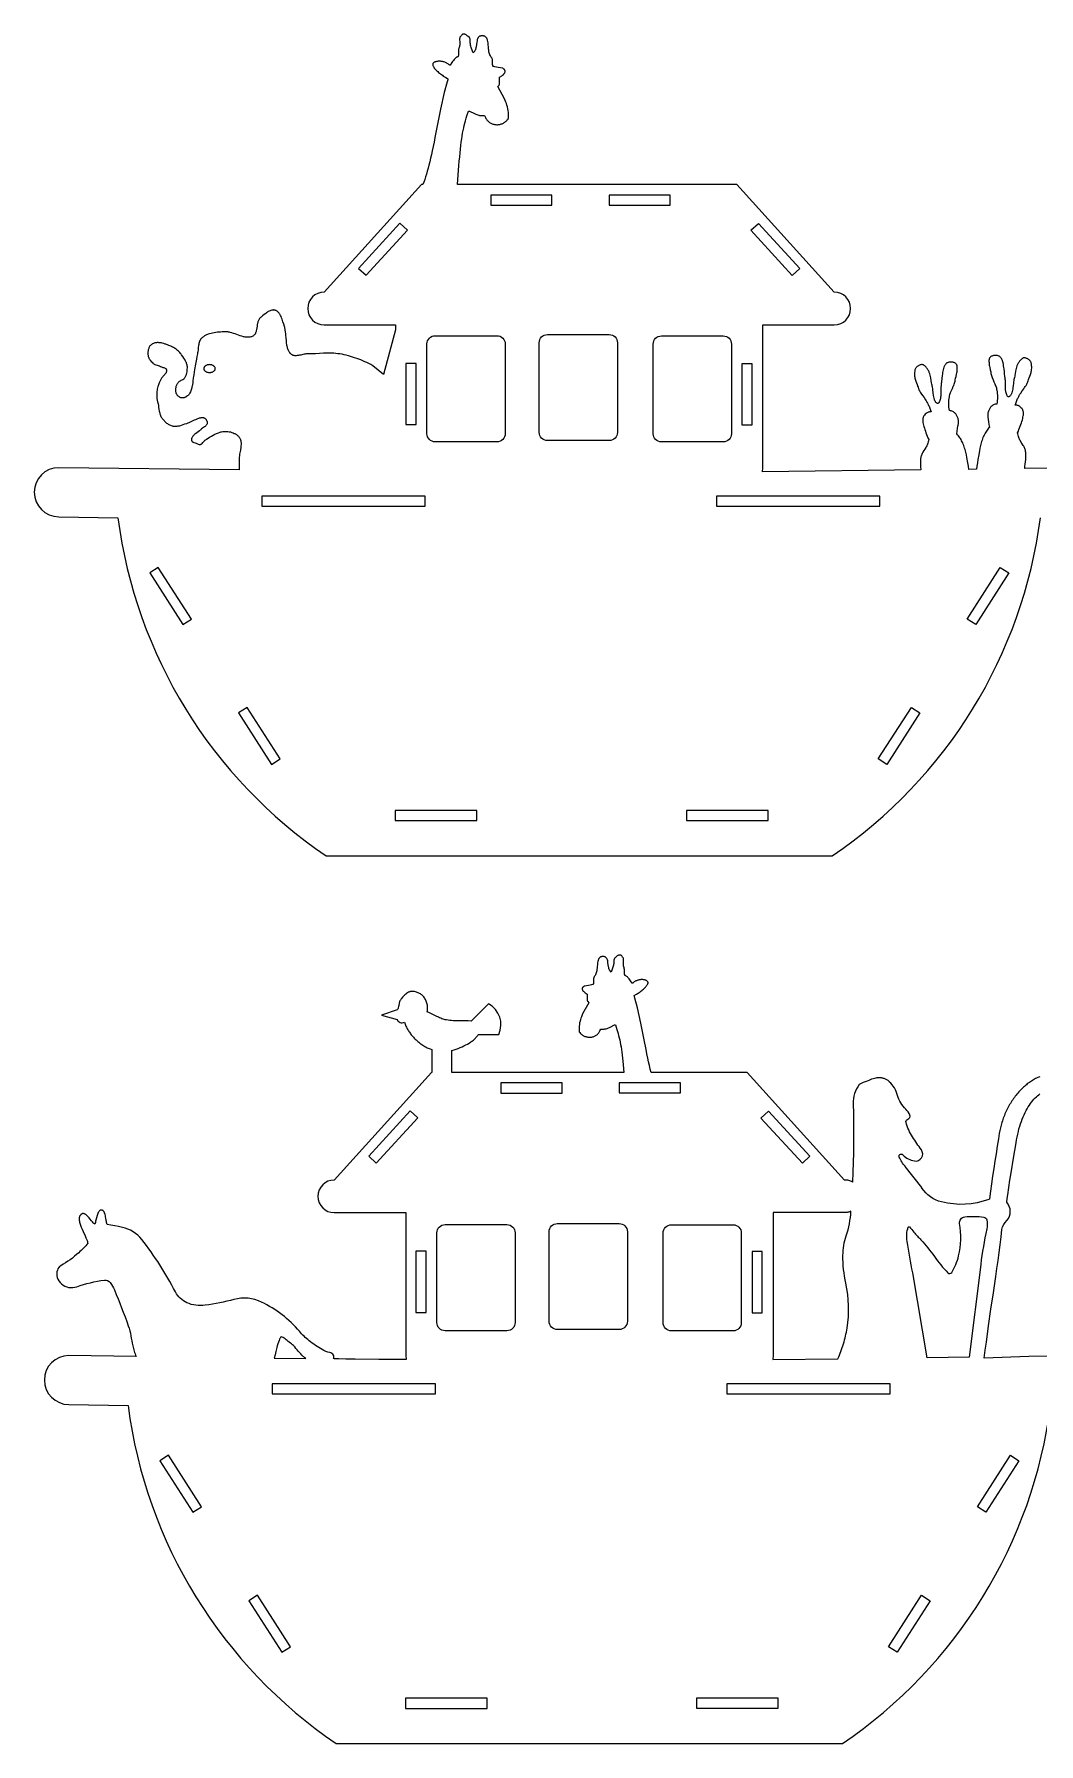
# Model space of a CAD drawing. Extents: x 0.1 to 24.4, y 0.1 to 24.3.
# Drawn here: x 0.1 to 12.41, y 2.28 to 23.22 of the extents above; entities that cross this region are included whole.
import ezdxf

# ---------------------------------------------------------------- set-up
doc = ezdxf.new("R2010")
doc.units = 0
doc.layers.add('LAYER_1', color=18, linetype='CONTINUOUS')

msp = doc.modelspace()

# ---------------------------------------------------------------- linework, layer by layer
at = {"layer": 'LAYER_1'}
for points in [[(13.027, 17.905), (12.234, 17.896), (12.237, 17.924), (12.24, 17.952), (12.243, 17.981), (12.246, 18.009), (12.248, 18.023), (12.248, 18.038), (12.249, 18.052), (12.249, 18.066), (12.248, 18.08), (12.247, 18.094), (12.245, 18.107), (12.242, 18.121), (12.24, 18.132), (12.236, 18.142), (12.232, 18.152), (12.227, 18.161), (12.222, 18.171), (12.216, 18.18), (12.204, 18.199), (12.192, 18.217), (12.181, 18.236), (12.175, 18.246), (12.17, 18.255), (12.166, 18.265), (12.162, 18.276), (12.158, 18.29), (12.154, 18.305), (12.15, 18.32), (12.147, 18.335), (12.156, 18.354), (12.164, 18.374), (12.172, 18.395), (12.18, 18.415), (12.187, 18.436), (12.194, 18.456), (12.2, 18.475), (12.205, 18.493), (12.209, 18.509), (12.213, 18.526), (12.217, 18.544), (12.218, 18.552), (12.219, 18.561), (12.219, 18.569), (12.219, 18.578), (12.219, 18.586), (12.217, 18.594), (12.215, 18.602), (12.213, 18.609), (12.209, 18.616), (12.205, 18.623), (12.197, 18.633), (12.188, 18.642), (12.184, 18.647), (12.179, 18.652), (12.174, 18.656), (12.169, 18.66), (12.163, 18.663), (12.158, 18.666), (12.152, 18.669), (12.145, 18.671), (12.139, 18.672), (12.132, 18.673), (12.124, 18.673), (12.117, 18.672), (12.125, 18.695), (12.133, 18.718), (12.142, 18.741), (12.147, 18.753), (12.152, 18.764), (12.16, 18.778), (12.168, 18.792), (12.176, 18.806), (12.185, 18.82), (12.204, 18.847), (12.223, 18.874), (12.232, 18.888), (12.241, 18.902), (12.25, 18.915), (12.258, 18.929), (12.265, 18.944), (12.272, 18.958), (12.277, 18.973), (12.282, 18.989), (12.285, 18.998), (12.288, 19.008), (12.296, 19.028), (12.303, 19.049), (12.307, 19.061), (12.311, 19.073), (12.314, 19.085), (12.317, 19.098), (12.319, 19.112), (12.32, 19.126), (12.32, 19.141), (12.319, 19.156), (12.317, 19.172), (12.316, 19.181), (12.314, 19.189), (12.312, 19.196), (12.309, 19.203), (12.304, 19.21), (12.299, 19.217), (12.294, 19.223), (12.287, 19.229), (12.28, 19.234), (12.273, 19.239), (12.265, 19.243), (12.257, 19.246), (12.249, 19.249), (12.241, 19.251), (12.233, 19.252), (12.225, 19.252), (12.217, 19.251), (12.21, 19.249), (12.201, 19.242), (12.193, 19.235), (12.185, 19.227), (12.178, 19.22), (12.172, 19.212), (12.166, 19.204), (12.16, 19.196), (12.155, 19.188), (12.151, 19.18), (12.147, 19.172), (12.143, 19.164), (12.139, 19.155), (12.134, 19.139), (12.129, 19.122), (12.125, 19.105), (12.122, 19.089), (12.117, 19.057), (12.114, 19.042), (12.112, 19.027), (12.109, 19.013), (12.105, 19), (12.102, 18.988), (12.099, 18.974), (12.097, 18.959), (12.095, 18.942), (12.091, 18.908), (12.089, 18.89), (12.087, 18.873), (12.084, 18.856), (12.08, 18.84), (12.076, 18.824), (12.074, 18.817), (12.071, 18.811), (12.068, 18.804), (12.065, 18.799), (12.061, 18.793), (12.057, 18.788), (12.053, 18.784), (12.048, 18.781), (12.043, 18.778), (12.038, 18.775), (12.036, 18.775), (12.034, 18.775), (12.031, 18.776), (12.028, 18.778), (12.025, 18.781), (12.022, 18.785), (12.019, 18.789), (12.017, 18.794), (12.014, 18.8), (12.01, 18.812), (12.006, 18.824), (12.003, 18.835), (12.002, 18.843), (12, 18.854), (11.999, 18.865), (11.998, 18.887), (11.997, 18.909), (11.997, 18.932), (11.997, 18.954), (11.997, 18.976), (11.996, 18.987), (11.995, 18.998), (11.994, 19.009), (11.992, 19.019), (11.99, 19.032), (11.988, 19.047), (11.985, 19.08), (11.981, 19.117), (11.979, 19.135), (11.976, 19.154), (11.973, 19.172), (11.97, 19.19), (11.965, 19.206), (11.963, 19.214), (11.96, 19.222), (11.957, 19.229), (11.954, 19.236), (11.95, 19.243), (11.947, 19.249), (11.943, 19.254), (11.938, 19.259), (11.934, 19.264), (11.929, 19.268), (11.922, 19.272), (11.915, 19.275), (11.908, 19.278), (11.9, 19.28), (11.892, 19.282), (11.884, 19.283), (11.875, 19.283), (11.867, 19.283), (11.858, 19.282), (11.85, 19.28), (11.842, 19.278), (11.834, 19.275), (11.827, 19.272), (11.82, 19.268), (11.814, 19.264), (11.809, 19.258), (11.806, 19.255), (11.804, 19.251), (11.802, 19.247), (11.8, 19.242), (11.799, 19.237), (11.797, 19.232), (11.796, 19.22), (11.796, 19.207), (11.797, 19.194), (11.798, 19.18), (11.8, 19.165), (11.802, 19.151), (11.805, 19.136), (11.811, 19.108), (11.817, 19.083), (11.821, 19.063), (11.823, 19.05), (11.827, 19.037), (11.831, 19.024), (11.835, 19.011), (11.846, 18.985), (11.857, 18.96), (11.868, 18.935), (11.873, 18.922), (11.878, 18.91), (11.883, 18.897), (11.887, 18.884), (11.89, 18.871), (11.893, 18.857), (11.896, 18.836), (11.898, 18.815), (11.9, 18.794), (11.9, 18.773), (11.9, 18.752), (11.898, 18.73), (11.896, 18.709), (11.893, 18.687), (11.882, 18.686), (11.871, 18.684), (11.861, 18.681), (11.852, 18.677), (11.843, 18.673), (11.835, 18.667), (11.827, 18.661), (11.821, 18.653), (11.815, 18.647), (11.81, 18.639), (11.805, 18.632), (11.801, 18.624), (11.797, 18.615), (11.793, 18.607), (11.79, 18.598), (11.787, 18.589), (11.784, 18.58), (11.783, 18.571), (11.781, 18.562), (11.781, 18.553), (11.781, 18.544), (11.781, 18.536), (11.782, 18.527), (11.784, 18.518), (11.786, 18.51), (11.788, 18.498), (11.792, 18.47), (11.796, 18.436), (11.799, 18.418), (11.802, 18.401), (11.792, 18.39), (11.783, 18.379), (11.774, 18.368), (11.766, 18.356), (11.758, 18.344), (11.751, 18.332), (11.744, 18.32), (11.737, 18.307), (11.73, 18.292), (11.723, 18.277), (11.717, 18.261), (11.711, 18.245), (11.706, 18.229), (11.701, 18.213), (11.697, 18.196), (11.693, 18.18), (11.686, 18.147), (11.679, 18.113), (11.667, 18.046), (11.663, 18.027), (11.66, 18.007), (11.654, 17.968), (11.649, 17.928), (11.645, 17.889), (11.55, 17.887), (11.544, 17.926), (11.541, 17.945), (11.537, 17.965), (11.525, 18.031), (11.519, 18.065), (11.511, 18.098), (11.507, 18.115), (11.503, 18.131), (11.498, 18.147), (11.493, 18.163), (11.488, 18.179), (11.482, 18.195), (11.475, 18.21), (11.468, 18.225), (11.461, 18.238), (11.454, 18.251), (11.446, 18.263), (11.438, 18.275), (11.43, 18.286), (11.421, 18.298), (11.412, 18.309), (11.403, 18.32), (11.408, 18.354), (11.412, 18.388), (11.416, 18.417), (11.418, 18.428), (11.42, 18.436), (11.422, 18.445), (11.423, 18.454), (11.424, 18.463), (11.424, 18.472), (11.423, 18.481), (11.422, 18.49), (11.42, 18.499), (11.418, 18.508), (11.415, 18.516), (11.412, 18.525), (11.408, 18.534), (11.404, 18.542), (11.399, 18.55), (11.394, 18.557), (11.389, 18.565), (11.384, 18.572), (11.377, 18.579), (11.37, 18.585), (11.362, 18.591), (11.353, 18.596), (11.343, 18.599), (11.333, 18.602), (11.323, 18.604), (11.311, 18.606), (11.308, 18.627), (11.306, 18.649), (11.305, 18.67), (11.304, 18.691), (11.305, 18.713), (11.306, 18.734), (11.308, 18.755), (11.311, 18.776), (11.314, 18.789), (11.317, 18.802), (11.322, 18.815), (11.326, 18.828), (11.336, 18.853), (11.348, 18.879), (11.359, 18.904), (11.364, 18.916), (11.369, 18.929), (11.374, 18.942), (11.378, 18.955), (11.381, 18.968), (11.384, 18.981), (11.388, 19.002), (11.393, 19.026), (11.399, 19.054), (11.402, 19.069), (11.405, 19.083), (11.406, 19.098), (11.408, 19.112), (11.408, 19.125), (11.408, 19.138), (11.408, 19.144), (11.407, 19.15), (11.406, 19.155), (11.405, 19.16), (11.403, 19.165), (11.401, 19.169), (11.398, 19.173), (11.396, 19.177), (11.39, 19.182), (11.384, 19.186), (11.377, 19.19), (11.37, 19.194), (11.362, 19.196), (11.354, 19.199), (11.346, 19.2), (11.338, 19.201), (11.329, 19.201), (11.321, 19.201), (11.313, 19.2), (11.304, 19.198), (11.297, 19.196), (11.289, 19.193), (11.282, 19.19), (11.276, 19.186), (11.271, 19.182), (11.266, 19.178), (11.262, 19.172), (11.258, 19.167), (11.254, 19.161), (11.251, 19.154), (11.247, 19.147), (11.245, 19.14), (11.239, 19.124), (11.235, 19.108), (11.231, 19.09), (11.228, 19.072), (11.225, 19.053), (11.223, 19.035), (11.22, 18.999), (11.216, 18.965), (11.214, 18.951), (11.212, 18.938), (11.21, 18.927), (11.209, 18.916), (11.208, 18.895), (11.207, 18.872), (11.207, 18.85), (11.207, 18.828), (11.207, 18.805), (11.206, 18.794), (11.205, 18.783), (11.204, 18.772), (11.203, 18.761), (11.201, 18.753), (11.198, 18.742), (11.195, 18.73), (11.19, 18.718), (11.188, 18.713), (11.185, 18.707), (11.182, 18.703), (11.179, 18.699), (11.176, 18.696), (11.173, 18.694), (11.172, 18.693), (11.17, 18.693), (11.168, 18.693), (11.167, 18.694), (11.161, 18.696), (11.156, 18.699), (11.152, 18.702), (11.147, 18.707), (11.143, 18.711), (11.14, 18.717), (11.137, 18.723), (11.134, 18.729), (11.131, 18.736), (11.128, 18.743), (11.124, 18.758), (11.121, 18.774), (11.118, 18.791), (11.113, 18.826), (11.109, 18.861), (11.107, 18.877), (11.105, 18.892), (11.102, 18.906), (11.099, 18.918), (11.096, 18.931), (11.093, 18.945), (11.088, 18.975), (11.083, 19.007), (11.079, 19.024), (11.076, 19.04), (11.071, 19.057), (11.068, 19.065), (11.065, 19.074), (11.062, 19.082), (11.058, 19.09), (11.054, 19.098), (11.049, 19.107), (11.044, 19.115), (11.039, 19.123), (11.033, 19.13), (11.026, 19.138), (11.019, 19.146), (11.011, 19.153), (11.003, 19.16), (10.994, 19.167), (10.987, 19.169), (10.979, 19.17), (10.971, 19.17), (10.963, 19.169), (10.955, 19.167), (10.947, 19.165), (10.939, 19.161), (10.932, 19.157), (10.924, 19.152), (10.917, 19.147), (10.911, 19.141), (10.905, 19.135), (10.9, 19.128), (10.896, 19.122), (10.893, 19.115), (10.89, 19.107), (10.887, 19.091), (10.885, 19.074), (10.884, 19.059), (10.885, 19.044), (10.886, 19.03), (10.888, 19.017), (10.89, 19.004), (10.894, 18.991), (10.897, 18.979), (10.901, 18.968), (10.909, 18.946), (10.916, 18.926), (10.92, 18.916), (10.922, 18.907), (10.927, 18.892), (10.933, 18.877), (10.939, 18.862), (10.947, 18.848), (10.955, 18.834), (10.963, 18.82), (10.982, 18.793), (11.001, 18.766), (11.019, 18.738), (11.028, 18.725), (11.037, 18.711), (11.045, 18.696), (11.052, 18.682), (11.057, 18.671), (11.062, 18.66), (11.071, 18.637), (11.08, 18.613), (11.088, 18.59), (11.08, 18.591), (11.073, 18.591), (11.066, 18.59), (11.059, 18.589), (11.053, 18.587), (11.047, 18.584), (11.041, 18.581), (11.035, 18.578), (11.03, 18.574), (11.025, 18.57), (11.016, 18.561), (11.007, 18.551), (11, 18.541), (10.995, 18.535), (10.992, 18.528), (10.989, 18.52), (10.987, 18.512), (10.986, 18.504), (10.985, 18.496), (10.985, 18.488), (10.986, 18.479), (10.987, 18.47), (10.988, 18.462), (10.991, 18.444), (11, 18.411), (11.005, 18.393), (11.011, 18.374), (11.017, 18.354), (11.024, 18.333), (11.032, 18.313), (11.04, 18.292), (11.049, 18.273), (11.058, 18.253), (11.054, 18.238), (11.051, 18.223), (11.047, 18.209), (11.042, 18.194), (11.038, 18.184), (11.034, 18.174), (11.029, 18.164), (11.024, 18.154), (11.012, 18.136), (11, 18.117), (10.988, 18.099), (10.983, 18.089), (10.977, 18.08), (10.973, 18.07), (10.968, 18.06), (10.965, 18.05), (10.962, 18.04), (10.96, 18.03), (10.958, 18.02), (10.957, 18.01), (10.956, 18), (10.956, 17.98), (10.956, 17.961), (10.957, 17.941), (10.959, 17.921), (10.963, 17.88), (9.022, 17.857), (9.027, 17.907), (9.027, 19.657), (9.902, 19.657, 1), (9.902, 20.057), (8.709, 21.375), (6.777, 21.375), (5.285, 21.375), (5.285, 21.377), (5.295, 21.493), (5.304, 21.604), (5.309, 21.661), (5.314, 21.714), (5.318, 21.764), (5.323, 21.81), (5.328, 21.854), (5.333, 21.895), (5.339, 21.934), (5.344, 21.97), (5.35, 22.005), (5.356, 22.038), (5.363, 22.069), (5.37, 22.1), (5.378, 22.129), (5.386, 22.158), (5.394, 22.187), (5.403, 22.216), (5.423, 22.275), (5.435, 22.275), (5.493, 22.247), (5.51, 22.239), (5.524, 22.233), (5.535, 22.228), (5.546, 22.225), (5.555, 22.222), (5.564, 22.221), (5.573, 22.22), (5.584, 22.22), (5.617, 22.22), (5.63, 22.195), (5.635, 22.186), (5.64, 22.178), (5.646, 22.17), (5.652, 22.162), (5.658, 22.155), (5.665, 22.149), (5.672, 22.143), (5.68, 22.137), (5.688, 22.132), (5.696, 22.127), (5.704, 22.123), (5.712, 22.12), (5.721, 22.117), (5.73, 22.114), (5.739, 22.112), (5.748, 22.111), (5.757, 22.11), (5.767, 22.109), (5.776, 22.109), (5.785, 22.11), (5.795, 22.111), (5.804, 22.113), (5.813, 22.115), (5.823, 22.118), (5.832, 22.121), (5.841, 22.125), (5.849, 22.129), (5.858, 22.134), (5.866, 22.14), (5.875, 22.146), (5.883, 22.152), (5.89, 22.159), (5.897, 22.167), (5.903, 22.173), (5.907, 22.178), (5.909, 22.184), (5.911, 22.19), (5.912, 22.197), (5.913, 22.217), (5.912, 22.226), (5.912, 22.237), (5.91, 22.258), (5.907, 22.281), (5.903, 22.304), (5.898, 22.326), (5.893, 22.348), (5.886, 22.368), (5.883, 22.377), (5.88, 22.386), (5.864, 22.425), (5.781, 22.575), (5.793, 22.59), (5.796, 22.594), (5.799, 22.599), (5.801, 22.604), (5.802, 22.61), (5.803, 22.616), (5.803, 22.625), (5.803, 22.648), (5.801, 22.692), (5.828, 22.709), (5.839, 22.717), (5.849, 22.724), (5.856, 22.73), (5.861, 22.736), (5.863, 22.739), (5.865, 22.742), (5.866, 22.745), (5.867, 22.748), (5.869, 22.755), (5.869, 22.763), (5.869, 22.768), (5.868, 22.772), (5.867, 22.775), (5.866, 22.779), (5.864, 22.782), (5.861, 22.785), (5.858, 22.787), (5.854, 22.79), (5.84, 22.8), (5.785, 22.809), (5.763, 22.813), (5.744, 22.817), (5.73, 22.82), (5.725, 22.821), (5.723, 22.822), (5.721, 22.824), (5.72, 22.827), (5.719, 22.831), (5.718, 22.836), (5.717, 22.843), (5.717, 22.851), (5.716, 22.87), (5.716, 22.883), (5.716, 22.893), (5.715, 22.902), (5.714, 22.909), (5.712, 22.915), (5.71, 22.921), (5.706, 22.926), (5.702, 22.932), (5.699, 22.936), (5.696, 22.941), (5.69, 22.953), (5.684, 22.965), (5.68, 22.977), (5.672, 23.003), (5.667, 23.063), (5.664, 23.089), (5.661, 23.111), (5.658, 23.129), (5.655, 23.143), (5.653, 23.15), (5.651, 23.155), (5.649, 23.16), (5.646, 23.165), (5.644, 23.169), (5.641, 23.173), (5.634, 23.181), (5.63, 23.185), (5.625, 23.189), (5.621, 23.192), (5.616, 23.194), (5.611, 23.195), (5.605, 23.196), (5.598, 23.196), (5.589, 23.196), (5.581, 23.196), (5.574, 23.196), (5.568, 23.195), (5.563, 23.194), (5.558, 23.192), (5.554, 23.189), (5.55, 23.185), (5.545, 23.181), (5.54, 23.175), (5.538, 23.172), (5.536, 23.169), (5.534, 23.166), (5.533, 23.162), (5.529, 23.152), (5.526, 23.138), (5.523, 23.119), (5.514, 23.061), (5.512, 23.05), (5.51, 23.041), (5.508, 23.033), (5.506, 23.026), (5.503, 23.02), (5.5, 23.014), (5.497, 23.009), (5.493, 23.004), (5.479, 22.988), (5.46, 23.042), (5.455, 23.056), (5.451, 23.069), (5.448, 23.081), (5.446, 23.091), (5.444, 23.101), (5.443, 23.111), (5.442, 23.121), (5.442, 23.13), (5.442, 23.142), (5.442, 23.151), (5.441, 23.158), (5.439, 23.164), (5.436, 23.169), (5.432, 23.175), (5.419, 23.189), (5.413, 23.194), (5.407, 23.199), (5.402, 23.203), (5.396, 23.207), (5.391, 23.21), (5.385, 23.213), (5.38, 23.215), (5.375, 23.216), (5.367, 23.217), (5.359, 23.217), (5.356, 23.217), (5.353, 23.216), (5.35, 23.216), (5.347, 23.214), (5.344, 23.213), (5.342, 23.211), (5.336, 23.206), (5.331, 23.199), (5.324, 23.19), (5.32, 23.184), (5.317, 23.179), (5.315, 23.173), (5.314, 23.167), (5.313, 23.16), (5.313, 23.15), (5.314, 23.124), (5.315, 23.099), (5.315, 23.09), (5.314, 23.082), (5.313, 23.075), (5.312, 23.069), (5.31, 23.063), (5.308, 23.058), (5.306, 23.053), (5.304, 23.048), (5.303, 23.041), (5.301, 23.033), (5.3, 23.025), (5.3, 23.015), (5.299, 22.993), (5.298, 22.965), (5.298, 22.956), (5.296, 22.95), (5.296, 22.947), (5.295, 22.945), (5.293, 22.944), (5.292, 22.942), (5.288, 22.94), (5.282, 22.937), (5.275, 22.934), (5.268, 22.929), (5.261, 22.923), (5.253, 22.916), (5.245, 22.907), (5.236, 22.896), (5.227, 22.883), (5.217, 22.869), (5.195, 22.837), (5.194, 22.837), (5.193, 22.837), (5.189, 22.84), (5.183, 22.844), (5.177, 22.849), (5.17, 22.854), (5.162, 22.859), (5.155, 22.864), (5.147, 22.868), (5.139, 22.871), (5.13, 22.874), (5.121, 22.877), (5.113, 22.88), (5.104, 22.882), (5.095, 22.883), (5.086, 22.884), (5.077, 22.885), (5.068, 22.885), (5.06, 22.885), (5.051, 22.885), (5.043, 22.884), (5.035, 22.883), (5.028, 22.882), (5.021, 22.88), (5.014, 22.878), (5.008, 22.875), (5.002, 22.873), (4.997, 22.869), (4.993, 22.866), (4.989, 22.862), (4.986, 22.858), (4.984, 22.854), (4.983, 22.849), (4.983, 22.844), (4.983, 22.839), (4.985, 22.833), (4.987, 22.827), (4.991, 22.82), (4.997, 22.812), (5.003, 22.803), (5.01, 22.795), (5.018, 22.786), (5.026, 22.777), (5.035, 22.768), (5.045, 22.759), (5.056, 22.749), (5.066, 22.74), (5.078, 22.731), (5.089, 22.722), (5.101, 22.714), (5.113, 22.705), (5.126, 22.697), (5.138, 22.689), (5.169, 22.67), (5.169, 22.667), (5.167, 22.659), (5.159, 22.634), (5.125, 22.504), (5.079, 22.299), (5.034, 22.073), (5.011, 21.95), (4.999, 21.894), (4.988, 21.841), (4.978, 21.79), (4.967, 21.743), (4.957, 21.697), (4.947, 21.655), (4.936, 21.614), (4.926, 21.575), (4.916, 21.538), (4.906, 21.503), (4.896, 21.469), (4.885, 21.437), (4.874, 21.406), (4.863, 21.375), (4.845, 21.375), (3.652, 20.057, 1), (3.652, 19.657), (4.527, 19.657), (4.527, 19.595), (4.381, 19.049), (4.25, 19.157), (4.225, 19.17), (4.201, 19.182), (4.177, 19.194), (4.152, 19.206), (4.127, 19.217), (4.103, 19.227), (4.078, 19.237), (4.052, 19.246), (4.027, 19.255), (4.002, 19.263), (3.976, 19.271), (3.951, 19.278), (3.925, 19.284), (3.899, 19.29), (3.873, 19.296), (3.846, 19.3), (3.822, 19.304), (3.797, 19.307), (3.772, 19.309), (3.747, 19.31), (3.722, 19.31), (3.697, 19.31), (3.672, 19.31), (3.647, 19.309), (3.597, 19.306), (3.546, 19.304), (3.496, 19.301), (3.471, 19.301), (3.446, 19.3), (3.434, 19.3), (3.42, 19.298), (3.407, 19.296), (3.393, 19.293), (3.366, 19.287), (3.352, 19.285), (3.338, 19.282), (3.325, 19.28), (3.312, 19.279), (3.299, 19.279), (3.293, 19.279), (3.287, 19.28), (3.281, 19.281), (3.276, 19.282), (3.27, 19.284), (3.265, 19.286), (3.26, 19.289), (3.255, 19.292), (3.251, 19.296), (3.246, 19.3), (3.239, 19.308), (3.233, 19.317), (3.227, 19.325), (3.222, 19.334), (3.217, 19.344), (3.213, 19.353), (3.209, 19.363), (3.206, 19.373), (3.203, 19.383), (3.201, 19.393), (3.198, 19.404), (3.196, 19.414), (3.193, 19.436), (3.191, 19.458), (3.187, 19.503), (3.185, 19.526), (3.184, 19.549), (3.181, 19.571), (3.178, 19.593), (3.176, 19.604), (3.173, 19.614), (3.17, 19.625), (3.167, 19.635), (3.158, 19.664), (3.149, 19.695), (3.144, 19.711), (3.138, 19.727), (3.132, 19.743), (3.125, 19.758), (3.118, 19.773), (3.11, 19.787), (3.106, 19.793), (3.101, 19.799), (3.097, 19.805), (3.092, 19.811), (3.087, 19.816), (3.081, 19.82), (3.076, 19.825), (3.07, 19.828), (3.064, 19.832), (3.058, 19.834), (3.052, 19.836), (3.045, 19.838), (3.039, 19.838), (3.034, 19.839), (3.029, 19.839), (3.023, 19.838), (3.018, 19.838), (3.012, 19.837), (3.001, 19.834), (2.991, 19.83), (2.98, 19.825), (2.969, 19.819), (2.959, 19.813), (2.948, 19.806), (2.938, 19.798), (2.918, 19.783), (2.899, 19.768), (2.881, 19.753), (2.874, 19.747), (2.868, 19.741), (2.863, 19.734), (2.858, 19.726), (2.853, 19.719), (2.849, 19.711), (2.846, 19.702), (2.843, 19.694), (2.841, 19.685), (2.838, 19.676), (2.835, 19.658), (2.832, 19.639), (2.829, 19.621), (2.826, 19.602), (2.822, 19.585), (2.82, 19.577), (2.817, 19.568), (2.814, 19.561), (2.811, 19.553), (2.807, 19.546), (2.803, 19.54), (2.798, 19.534), (2.793, 19.528), (2.787, 19.523), (2.78, 19.519), (2.772, 19.515), (2.764, 19.512), (2.754, 19.509), (2.744, 19.507), (2.734, 19.506), (2.724, 19.505), (2.715, 19.505), (2.705, 19.506), (2.695, 19.506), (2.685, 19.508), (2.675, 19.51), (2.665, 19.512), (2.645, 19.517), (2.625, 19.524), (2.605, 19.531), (2.565, 19.546), (2.544, 19.553), (2.524, 19.559), (2.504, 19.564), (2.494, 19.567), (2.483, 19.568), (2.473, 19.57), (2.463, 19.571), (2.453, 19.571), (2.443, 19.571), (2.405, 19.57), (2.385, 19.569), (2.365, 19.567), (2.346, 19.566), (2.326, 19.563), (2.306, 19.561), (2.287, 19.557), (2.268, 19.553), (2.249, 19.548), (2.231, 19.542), (2.223, 19.539), (2.214, 19.535), (2.206, 19.531), (2.197, 19.527), (2.189, 19.522), (2.182, 19.517), (2.174, 19.512), (2.167, 19.506), (2.16, 19.5), (2.153, 19.493), (2.149, 19.489), (2.145, 19.484), (2.141, 19.479), (2.138, 19.474), (2.132, 19.464), (2.127, 19.453), (2.123, 19.441), (2.12, 19.429), (2.117, 19.416), (2.115, 19.404), (2.111, 19.378), (2.109, 19.351), (2.106, 19.325), (2.104, 19.313), (2.101, 19.3), (2.095, 19.269), (2.088, 19.237), (2.077, 19.174), (2.067, 19.11), (2.057, 19.046), (2.054, 19.026), (2.051, 19.006), (2.046, 18.966), (2.044, 18.946), (2.041, 18.926), (2.036, 18.906), (2.034, 18.897), (2.031, 18.887), (2.024, 18.862), (2.02, 18.849), (2.015, 18.836), (2.01, 18.824), (2.007, 18.818), (2.004, 18.813), (2, 18.807), (1.997, 18.802), (1.992, 18.797), (1.988, 18.793), (1.979, 18.786), (1.969, 18.779), (1.959, 18.773), (1.953, 18.771), (1.948, 18.768), (1.942, 18.766), (1.937, 18.765), (1.931, 18.764), (1.925, 18.763), (1.919, 18.762), (1.914, 18.762), (1.908, 18.763), (1.903, 18.764), (1.897, 18.765), (1.892, 18.767), (1.887, 18.77), (1.882, 18.773), (1.877, 18.776), (1.872, 18.779), (1.867, 18.783), (1.863, 18.787), (1.859, 18.792), (1.855, 18.797), (1.852, 18.801), (1.849, 18.806), (1.846, 18.812), (1.843, 18.817), (1.841, 18.822), (1.839, 18.827), (1.837, 18.835), (1.836, 18.843), (1.835, 18.851), (1.835, 18.859), (1.835, 18.867), (1.836, 18.875), (1.837, 18.883), (1.839, 18.891), (1.841, 18.899), (1.843, 18.907), (1.846, 18.915), (1.849, 18.922), (1.853, 18.93), (1.856, 18.937), (1.86, 18.944), (1.865, 18.95), (1.868, 18.955), (1.872, 18.959), (1.877, 18.963), (1.882, 18.966), (1.893, 18.972), (1.904, 18.978), (1.916, 18.983), (1.921, 18.986), (1.927, 18.989), (1.932, 18.992), (1.936, 18.996), (1.941, 19), (1.944, 19.005), (1.949, 19.011), (1.953, 19.018), (1.957, 19.026), (1.96, 19.033), (1.963, 19.041), (1.966, 19.048), (1.968, 19.056), (1.97, 19.064), (1.974, 19.081), (1.976, 19.097), (1.977, 19.114), (1.978, 19.13), (1.978, 19.142), (1.977, 19.153), (1.975, 19.163), (1.972, 19.174), (1.969, 19.184), (1.966, 19.194), (1.961, 19.204), (1.956, 19.213), (1.951, 19.223), (1.946, 19.232), (1.934, 19.25), (1.921, 19.269), (1.908, 19.288), (1.902, 19.298), (1.894, 19.308), (1.886, 19.318), (1.878, 19.327), (1.869, 19.335), (1.859, 19.344), (1.85, 19.352), (1.84, 19.359), (1.829, 19.366), (1.819, 19.373), (1.808, 19.379), (1.797, 19.385), (1.785, 19.391), (1.774, 19.396), (1.763, 19.4), (1.751, 19.404), (1.741, 19.408), (1.734, 19.411), (1.721, 19.417), (1.715, 19.42), (1.708, 19.422), (1.7, 19.425), (1.69, 19.428), (1.671, 19.433), (1.661, 19.435), (1.651, 19.436), (1.64, 19.437), (1.63, 19.438), (1.62, 19.439), (1.61, 19.439), (1.6, 19.438), (1.59, 19.437), (1.58, 19.435), (1.571, 19.433), (1.562, 19.43), (1.553, 19.426), (1.545, 19.421), (1.537, 19.416), (1.531, 19.41), (1.525, 19.404), (1.52, 19.398), (1.516, 19.391), (1.512, 19.384), (1.508, 19.376), (1.505, 19.368), (1.502, 19.36), (1.5, 19.352), (1.498, 19.343), (1.496, 19.335), (1.495, 19.326), (1.495, 19.318), (1.495, 19.309), (1.495, 19.301), (1.495, 19.293), (1.496, 19.285), (1.498, 19.278), (1.5, 19.27), (1.502, 19.263), (1.505, 19.256), (1.508, 19.249), (1.512, 19.242), (1.516, 19.236), (1.52, 19.229), (1.524, 19.223), (1.534, 19.21), (1.545, 19.199), (1.555, 19.189), (1.561, 19.184), (1.567, 19.18), (1.573, 19.176), (1.579, 19.173), (1.593, 19.167), (1.607, 19.162), (1.621, 19.158), (1.635, 19.153), (1.649, 19.148), (1.655, 19.145), (1.662, 19.142), (1.67, 19.139), (1.679, 19.136), (1.689, 19.133), (1.698, 19.129), (1.706, 19.125), (1.71, 19.123), (1.714, 19.121), (1.717, 19.118), (1.719, 19.115), (1.721, 19.111), (1.723, 19.107), (1.724, 19.103), (1.724, 19.1), (1.724, 19.096), (1.724, 19.092), (1.723, 19.085), (1.72, 19.077), (1.717, 19.07), (1.712, 19.063), (1.707, 19.057), (1.702, 19.05), (1.69, 19.036), (1.678, 19.023), (1.672, 19.016), (1.667, 19.009), (1.662, 19.002), (1.658, 18.995), (1.646, 18.972), (1.634, 18.948), (1.628, 18.936), (1.623, 18.924), (1.619, 18.912), (1.615, 18.9), (1.612, 18.885), (1.609, 18.87), (1.607, 18.855), (1.605, 18.839), (1.604, 18.824), (1.604, 18.809), (1.604, 18.794), (1.604, 18.778), (1.605, 18.767), (1.606, 18.756), (1.609, 18.734), (1.614, 18.712), (1.619, 18.691), (1.623, 18.668), (1.626, 18.646), (1.63, 18.623), (1.634, 18.6), (1.636, 18.589), (1.639, 18.578), (1.642, 18.567), (1.645, 18.557), (1.649, 18.546), (1.654, 18.536), (1.659, 18.526), (1.665, 18.517), (1.671, 18.508), (1.678, 18.5), (1.685, 18.492), (1.692, 18.484), (1.699, 18.476), (1.707, 18.468), (1.715, 18.461), (1.724, 18.454), (1.733, 18.448), (1.742, 18.442), (1.751, 18.437), (1.76, 18.432), (1.77, 18.427), (1.78, 18.423), (1.79, 18.42), (1.8, 18.417), (1.81, 18.415), (1.821, 18.414), (1.832, 18.414), (1.842, 18.415), (1.853, 18.416), (1.864, 18.418), (1.874, 18.42), (1.885, 18.422), (1.907, 18.429), (1.928, 18.436), (1.949, 18.443), (1.97, 18.45), (1.986, 18.456), (2.002, 18.462), (2.033, 18.477), (2.049, 18.485), (2.064, 18.492), (2.08, 18.499), (2.088, 18.502), (2.097, 18.504), (2.107, 18.508), (2.117, 18.512), (2.128, 18.516), (2.139, 18.52), (2.149, 18.523), (2.155, 18.524), (2.16, 18.524), (2.165, 18.524), (2.17, 18.523), (2.175, 18.522), (2.18, 18.52), (2.184, 18.518), (2.189, 18.515), (2.193, 18.512), (2.197, 18.509), (2.201, 18.505), (2.204, 18.501), (2.207, 18.496), (2.21, 18.492), (2.213, 18.487), (2.215, 18.482), (2.217, 18.477), (2.219, 18.472), (2.22, 18.466), (2.22, 18.461), (2.22, 18.456), (2.22, 18.451), (2.219, 18.445), (2.216, 18.438), (2.213, 18.433), (2.209, 18.427), (2.205, 18.422), (2.2, 18.417), (2.195, 18.413), (2.189, 18.408), (2.177, 18.4), (2.165, 18.391), (2.153, 18.383), (2.147, 18.378), (2.142, 18.373), (2.135, 18.367), (2.127, 18.36), (2.11, 18.347), (2.093, 18.335), (2.076, 18.322), (2.067, 18.316), (2.06, 18.309), (2.052, 18.302), (2.046, 18.295), (2.04, 18.287), (2.035, 18.279), (2.033, 18.274), (2.032, 18.27), (2.03, 18.265), (2.029, 18.26), (2.028, 18.253), (2.028, 18.246), (2.029, 18.24), (2.031, 18.235), (2.034, 18.231), (2.038, 18.227), (2.042, 18.224), (2.047, 18.221), (2.053, 18.218), (2.059, 18.216), (2.072, 18.211), (2.087, 18.206), (2.094, 18.203), (2.102, 18.2), (2.112, 18.196), (2.122, 18.193), (2.126, 18.192), (2.13, 18.192), (2.133, 18.192), (2.137, 18.192), (2.14, 18.193), (2.143, 18.194), (2.149, 18.196), (2.154, 18.2), (2.159, 18.204), (2.169, 18.216), (2.18, 18.229), (2.187, 18.236), (2.194, 18.243), (2.203, 18.25), (2.212, 18.258), (2.231, 18.27), (2.251, 18.283), (2.272, 18.295), (2.294, 18.306), (2.315, 18.317), (2.337, 18.327), (2.359, 18.336), (2.381, 18.343), (2.388, 18.345), (2.396, 18.347), (2.411, 18.35), (2.426, 18.352), (2.442, 18.352), (2.459, 18.352), (2.475, 18.351), (2.491, 18.348), (2.507, 18.345), (2.523, 18.34), (2.538, 18.335), (2.553, 18.328), (2.56, 18.325), (2.567, 18.321), (2.573, 18.317), (2.58, 18.312), (2.586, 18.308), (2.592, 18.303), (2.598, 18.298), (2.603, 18.292), (2.608, 18.287), (2.613, 18.281), (2.617, 18.274), (2.621, 18.268), (2.625, 18.261), (2.628, 18.254), (2.63, 18.246), (2.632, 18.239), (2.634, 18.231), (2.635, 18.224), (2.636, 18.216), (2.636, 18.208), (2.636, 18.191), (2.635, 18.175), (2.632, 18.158), (2.627, 18.123), (2.62, 18.088), (2.617, 18.071), (2.615, 18.054), (2.613, 18.037), (2.613, 18.021), (2.613, 17.88), (0.402, 17.907, 1), (0.402, 17.307), (1.127, 17.294, 0.214362), (3.677, 13.153), (6.777, 13.153), (9.877, 13.153, 0.214362), (12.427, 17.294)], [(12.419, 10.447), (12.406, 10.442), (12.393, 10.436), (12.38, 10.43), (12.367, 10.424), (12.354, 10.417), (12.341, 10.41), (12.329, 10.402), (12.316, 10.394), (12.303, 10.386), (12.291, 10.377), (12.278, 10.368), (12.266, 10.359), (12.254, 10.349), (12.242, 10.339), (12.23, 10.329), (12.218, 10.318), (12.206, 10.307), (12.195, 10.296), (12.183, 10.284), (12.172, 10.272), (12.161, 10.26), (12.15, 10.247), (12.139, 10.234), (12.128, 10.221), (12.118, 10.208), (12.107, 10.194), (12.097, 10.18), (12.087, 10.166), (12.077, 10.151), (12.068, 10.136), (12.058, 10.121), (12.049, 10.106), (12.04, 10.09), (12.032, 10.074), (12.023, 10.058), (12.015, 10.042), (12.007, 10.025), (11.999, 10.008), (11.992, 9.991), (11.985, 9.974), (11.978, 9.956), (11.971, 9.939), (11.965, 9.922), (11.96, 9.905), (11.954, 9.888), (11.945, 9.854), (11.936, 9.82), (11.929, 9.787), (11.923, 9.753), (11.918, 9.72), (11.914, 9.687), (11.914, 9.687), (11.898, 9.596), (11.883, 9.504), (11.869, 9.412), (11.855, 9.321), (11.841, 9.229), (11.828, 9.137), (11.815, 9.045), (11.803, 8.953, -0.15337), (11.801, 8.949, -0.120239), (11.795, 8.945, -0.150684), (11.214, 8.913, -0.188337), (10.975, 9.083), (10.973, 9.086), (10.972, 9.09), (10.771, 9.348), (10.768, 9.35, -0.070849), (10.696, 9.463, -0.345597), (10.703, 9.493, -0.38939), (10.743, 9.49, 0.162922), (10.883, 9.415, 0.670511), (10.968, 9.552, -0.010505), (10.86, 9.709, -0.080291), (10.78, 9.888, -0.415107), (10.802, 9.926, 0.464793), (10.827, 9.978, 0.095361), (10.777, 10.049, -0.136818), (10.677, 10.218, 0.142535), (10.575, 10.386), (10.568, 10.393), (10.56, 10.399), (10.552, 10.404), (10.545, 10.409), (10.537, 10.414), (10.529, 10.418), (10.521, 10.421), (10.513, 10.425), (10.505, 10.427), (10.497, 10.43), (10.488, 10.431), (10.48, 10.433), (10.472, 10.434), (10.463, 10.435), (10.455, 10.435), (10.446, 10.435), (10.437, 10.434), (10.429, 10.434), (10.42, 10.432), (10.411, 10.431), (10.394, 10.427), (10.376, 10.422), (10.359, 10.416), (10.341, 10.408), (10.324, 10.4), (10.306, 10.391, 0.107247), (10.207, 10.351, 0.166694), (10.133, 10.117), (10.136, 9.997), (10.137, 9.877), (10.137, 9.757), (10.137, 9.637), (10.135, 9.516), (10.133, 9.396), (10.129, 9.276), (10.125, 9.156), (10.114, 9.162), (10.102, 9.167), (10.091, 9.172), (10.078, 9.175), (10.066, 9.178), (10.053, 9.18), (10.04, 9.182), (10.027, 9.182), (8.834, 10.5), (7.657, 10.5), (7.647, 10.54), (7.637, 10.583), (7.627, 10.628), (7.617, 10.676), (7.607, 10.726), (7.596, 10.78), (7.573, 10.897), (7.533, 11.103), (7.491, 11.289), (7.459, 11.408), (7.453, 11.431), (7.451, 11.438), (7.45, 11.441), (7.479, 11.458), (7.49, 11.465), (7.501, 11.472), (7.512, 11.48), (7.523, 11.488), (7.534, 11.496), (7.544, 11.504), (7.554, 11.512), (7.563, 11.521), (7.572, 11.529), (7.58, 11.537), (7.588, 11.546), (7.595, 11.554), (7.602, 11.561), (7.607, 11.569), (7.612, 11.576), (7.616, 11.583), (7.618, 11.588), (7.62, 11.593), (7.62, 11.598), (7.62, 11.603), (7.619, 11.607), (7.617, 11.611), (7.614, 11.615), (7.611, 11.618), (7.607, 11.621), (7.602, 11.624), (7.597, 11.627), (7.592, 11.629), (7.586, 11.631), (7.579, 11.633), (7.572, 11.634), (7.565, 11.635), (7.558, 11.636), (7.55, 11.636), (7.542, 11.636), (7.534, 11.636), (7.526, 11.635), (7.518, 11.634), (7.51, 11.632), (7.502, 11.631), (7.494, 11.628), (7.486, 11.626), (7.478, 11.623), (7.471, 11.62), (7.464, 11.616), (7.457, 11.612), (7.45, 11.608), (7.444, 11.603), (7.438, 11.598), (7.433, 11.594), (7.429, 11.592), (7.428, 11.592), (7.427, 11.592), (7.407, 11.621), (7.398, 11.634), (7.389, 11.646), (7.381, 11.655), (7.374, 11.663), (7.367, 11.67), (7.361, 11.676), (7.354, 11.68), (7.348, 11.683), (7.343, 11.685), (7.339, 11.688), (7.338, 11.689), (7.337, 11.69), (7.336, 11.692), (7.335, 11.694), (7.334, 11.7), (7.333, 11.708), (7.333, 11.733), (7.332, 11.754), (7.331, 11.763), (7.33, 11.77), (7.329, 11.777), (7.328, 11.783), (7.326, 11.789), (7.324, 11.793), (7.322, 11.798), (7.321, 11.803), (7.319, 11.808), (7.319, 11.815), (7.318, 11.822), (7.318, 11.831), (7.319, 11.852), (7.32, 11.877), (7.32, 11.885), (7.319, 11.892), (7.318, 11.898), (7.316, 11.903), (7.313, 11.908), (7.309, 11.913), (7.304, 11.921), (7.299, 11.927), (7.294, 11.932), (7.291, 11.933), (7.289, 11.935), (7.286, 11.936), (7.283, 11.937), (7.278, 11.938), (7.271, 11.937), (7.263, 11.936), (7.259, 11.935), (7.254, 11.933), (7.249, 11.931), (7.244, 11.928), (7.239, 11.925), (7.234, 11.921), (7.229, 11.917), (7.224, 11.912), (7.217, 11.905), (7.211, 11.899), (7.208, 11.894), (7.205, 11.889), (7.204, 11.883), (7.203, 11.877), (7.203, 11.859), (7.203, 11.85), (7.202, 11.841), (7.201, 11.832), (7.199, 11.823), (7.197, 11.813), (7.194, 11.803), (7.19, 11.791), (7.186, 11.778), (7.169, 11.729), (7.156, 11.744), (7.152, 11.748), (7.149, 11.753), (7.147, 11.758), (7.144, 11.764), (7.142, 11.77), (7.14, 11.777), (7.139, 11.786), (7.137, 11.795), (7.129, 11.848), (7.126, 11.866), (7.123, 11.878), (7.12, 11.887), (7.117, 11.894), (7.113, 11.899), (7.109, 11.905), (7.105, 11.909), (7.101, 11.912), (7.097, 11.914), (7.093, 11.916), (7.088, 11.917), (7.083, 11.918), (7.076, 11.918), (7.068, 11.919), (7.061, 11.918), (7.054, 11.918), (7.049, 11.917), (7.044, 11.916), (7.04, 11.914), (7.036, 11.912), (7.032, 11.909), (7.028, 11.904), (7.022, 11.898), (7.019, 11.894), (7.017, 11.89), (7.014, 11.886), (7.012, 11.881), (7.011, 11.876), (7.009, 11.87), (7.006, 11.857), (7.003, 11.841), (7.001, 11.821), (6.998, 11.797), (6.993, 11.743), (6.986, 11.719), (6.982, 11.708), (6.977, 11.697), (6.972, 11.687), (6.966, 11.678), (6.962, 11.673), (6.959, 11.668), (6.957, 11.663), (6.955, 11.658), (6.954, 11.651), (6.954, 11.643), (6.953, 11.622), (6.953, 11.605), (6.952, 11.591), (6.951, 11.586), (6.95, 11.583), (6.949, 11.58), (6.947, 11.578), (6.945, 11.577), (6.941, 11.576), (6.928, 11.573), (6.911, 11.57), (6.891, 11.566), (6.841, 11.558), (6.828, 11.549), (6.824, 11.547), (6.821, 11.544), (6.819, 11.542), (6.817, 11.539), (6.816, 11.536), (6.815, 11.533), (6.815, 11.529), (6.814, 11.525), (6.815, 11.518), (6.816, 11.511), (6.817, 11.509), (6.818, 11.506), (6.82, 11.503), (6.822, 11.5), (6.826, 11.495), (6.833, 11.489), (6.841, 11.483), (6.852, 11.476), (6.876, 11.46), (6.875, 11.42), (6.874, 11.399), (6.874, 11.391), (6.875, 11.385), (6.876, 11.38), (6.878, 11.376), (6.88, 11.372), (6.884, 11.367), (6.894, 11.354), (6.819, 11.217), (6.805, 11.182), (6.799, 11.166), (6.793, 11.147), (6.788, 11.128), (6.783, 11.107), (6.78, 11.086), (6.777, 11.066), (6.775, 11.046), (6.775, 11.028), (6.775, 11.018), (6.775, 11.01), (6.776, 11.003), (6.778, 10.998), (6.78, 10.993), (6.784, 10.988), (6.795, 10.976), (6.802, 10.97), (6.809, 10.964), (6.817, 10.958), (6.824, 10.953), (6.832, 10.948), (6.84, 10.944), (6.848, 10.941), (6.857, 10.938), (6.865, 10.936), (6.873, 10.934), (6.882, 10.932), (6.89, 10.931), (6.899, 10.93), (6.907, 10.93), (6.916, 10.931), (6.924, 10.932), (6.932, 10.933), (6.941, 10.935), (6.949, 10.937), (6.957, 10.94), (6.964, 10.943), (6.972, 10.947), (6.979, 10.951), (6.986, 10.956), (6.993, 10.961), (7, 10.966), (7.006, 10.972), (7.012, 10.979), (7.017, 10.985), (7.023, 10.993), (7.027, 11), (7.032, 11.008), (7.043, 11.031), (7.074, 11.031), (7.083, 11.031), (7.092, 11.032), (7.1, 11.033), (7.108, 11.035), (7.118, 11.039), (7.128, 11.043), (7.157, 11.056), (7.209, 11.081), (7.22, 11.081), (7.238, 11.027), (7.246, 11.002), (7.253, 10.977), (7.26, 10.951), (7.267, 10.925), (7.273, 10.899), (7.279, 10.871), (7.285, 10.843), (7.29, 10.813), (7.295, 10.781), (7.3, 10.748), (7.304, 10.713), (7.309, 10.675), (7.313, 10.636), (7.317, 10.593), (7.325, 10.5), (6.902, 10.5), (5.409, 10.5), (5.218, 10.5), (5.218, 10.77), (5.244, 10.778), (5.269, 10.786), (5.294, 10.794), (5.319, 10.804), (5.342, 10.814), (5.365, 10.824), (5.387, 10.836), (5.409, 10.847), (5.431, 10.86), (5.452, 10.874), (5.462, 10.881), (5.472, 10.888), (5.482, 10.896), (5.492, 10.904), (5.499, 10.911), (5.506, 10.918), (5.512, 10.926), (5.518, 10.934), (5.53, 10.95), (5.536, 10.958), (5.542, 10.966), (5.792, 10.966, 0.393726), (5.667, 11.341), (5.455, 11.129), (5.417, 11.13), (5.378, 11.13), (5.337, 11.13), (5.295, 11.131), (5.253, 11.132), (5.232, 11.133), (5.212, 11.134), (5.192, 11.136), (5.173, 11.139), (5.154, 11.142), (5.137, 11.145), (5.123, 11.149), (5.11, 11.153), (5.096, 11.158), (5.082, 11.163), (5.068, 11.169), (5.054, 11.175), (5.025, 11.189), (4.97, 11.216), (4.943, 11.229), (4.917, 11.241), (4.919, 11.256), (4.92, 11.27), (4.92, 11.284), (4.92, 11.298), (4.919, 11.311), (4.918, 11.324), (4.915, 11.337), (4.913, 11.349), (4.909, 11.361), (4.905, 11.373), (4.9, 11.384), (4.894, 11.395), (4.888, 11.405), (4.881, 11.415), (4.874, 11.425), (4.866, 11.434), (4.858, 11.442), (4.85, 11.449), (4.842, 11.455), (4.833, 11.461), (4.823, 11.467), (4.814, 11.472), (4.804, 11.476), (4.793, 11.48), (4.783, 11.484), (4.772, 11.487), (4.762, 11.489), (4.751, 11.49), (4.74, 11.491), (4.729, 11.491), (4.719, 11.49), (4.709, 11.489), (4.703, 11.487), (4.697, 11.485), (4.692, 11.483), (4.686, 11.481), (4.675, 11.475), (4.664, 11.467), (4.653, 11.459), (4.642, 11.45), (4.632, 11.441), (4.623, 11.431), (4.614, 11.421), (4.606, 11.411), (4.598, 11.401), (4.592, 11.393), (4.587, 11.384), (4.582, 11.377), (4.579, 11.371), (4.578, 11.367), (4.573, 11.347), (4.568, 11.32), (4.564, 11.306), (4.56, 11.291), (4.558, 11.284), (4.555, 11.278), (4.552, 11.272), (4.549, 11.266), (4.355, 11.202), (4.548, 11.15, 0.48667), (4.636, 11.115), (4.645, 11.091), (4.65, 11.079), (4.655, 11.067), (4.661, 11.056), (4.666, 11.044), (4.672, 11.033), (4.678, 11.022), (4.685, 11.012), (4.691, 11.001), (4.698, 10.991), (4.705, 10.981), (4.713, 10.971), (4.72, 10.961), (4.728, 10.951), (4.736, 10.942), (4.747, 10.931), (4.757, 10.92), (4.768, 10.909), (4.779, 10.899), (4.79, 10.889), (4.801, 10.879), (4.813, 10.869), (4.825, 10.86), (4.837, 10.851), (4.85, 10.842), (4.863, 10.834), (4.875, 10.826), (4.888, 10.818), (4.902, 10.81), (4.915, 10.803), (4.928, 10.797), (4.939, 10.792), (4.95, 10.788), (4.972, 10.781), (4.972, 10.5), (4.97, 10.5), (3.777, 9.182, 1), (3.777, 8.782), (4.652, 8.782), (4.652, 7.032), (4.657, 6.982), (4.322, 6.985), (4.035, 6.988), (3.921, 6.989), (3.835, 6.991), (3.803, 6.992), (3.78, 6.993), (3.767, 6.994), (3.763, 6.994), (3.763, 6.995), (3.763, 6.995, 0.390942), (3.768, 7.038, 0.205431), (3.724, 7.069, -0.080686), (3.629, 7.104, -0.040016), (3.469, 7.213, -0.046675), (3.35, 7.329, 0.103531), (2.888, 7.686, 0.180278), (2.548, 7.719, -0.029713), (2.198, 7.647, -0.142393), (1.972, 7.679, -0.168864), (1.832, 7.811, 0.047203), (1.419, 8.454, 0.172798), (1.182, 8.602), (1.135, 8.612), (1.089, 8.621), (1.042, 8.63), (0.995, 8.637), (0.992, 8.648), (0.989, 8.66), (0.986, 8.673), (0.984, 8.686), (0.979, 8.715), (0.977, 8.73), (0.974, 8.744), (0.971, 8.758), (0.967, 8.77), (0.965, 8.776), (0.963, 8.782), (0.961, 8.787), (0.958, 8.792), (0.955, 8.797), (0.952, 8.801), (0.948, 8.804), (0.945, 8.807), (0.94, 8.81), (0.936, 8.811), (0.931, 8.813), (0.926, 8.813), (0.921, 8.813), (0.916, 8.812), (0.911, 8.811), (0.907, 8.808), (0.903, 8.806), (0.899, 8.802), (0.896, 8.799), (0.892, 8.794), (0.889, 8.79), (0.886, 8.784), (0.881, 8.773), (0.877, 8.76), (0.873, 8.747), (0.865, 8.718), (0.859, 8.689), (0.855, 8.676), (0.852, 8.663), (0.848, 8.651), (0.844, 8.64), (0.834, 8.648), (0.825, 8.658), (0.815, 8.669), (0.805, 8.68), (0.785, 8.705), (0.775, 8.717), (0.765, 8.729), (0.754, 8.74), (0.744, 8.75), (0.739, 8.754), (0.734, 8.758), (0.728, 8.762), (0.723, 8.765), (0.718, 8.767), (0.713, 8.769), (0.708, 8.77), (0.703, 8.771), (0.698, 8.771), (0.693, 8.77), (0.688, 8.768), (0.683, 8.765), (0.679, 8.762), (0.675, 8.759), (0.672, 8.756), (0.668, 8.753), (0.666, 8.749), (0.663, 8.745), (0.661, 8.742), (0.659, 8.737), (0.657, 8.733), (0.656, 8.729), (0.654, 8.72), (0.653, 8.71), (0.653, 8.7), (0.653, 8.689), (0.655, 8.678), (0.657, 8.666), (0.66, 8.654), (0.664, 8.642), (0.668, 8.63), (0.678, 8.604), (0.689, 8.578), (0.701, 8.552), (0.725, 8.5), (0.736, 8.474), (0.746, 8.45), (0.75, 8.439), (0.754, 8.427), (0.757, 8.417), (0.76, 8.406), (0.747, 8.391), (0.733, 8.376), (0.72, 8.361), (0.706, 8.347), (0.692, 8.333), (0.677, 8.319), (0.663, 8.305), (0.648, 8.291, -0.05013), (0.428, 8.132, 0.189937), (0.386, 8.079, 0.296197), (0.435, 7.91, 0.270017), (0.623, 7.875, -0.055199), (0.962, 7.955, -0.268559), (1.033, 7.925, -0.061652), (1.084, 7.836, -0.013311), (1.255, 7.395, -0.046509), (1.286, 7.274, 0.012276), (1.309, 7.151), (1.313, 7.135), (1.317, 7.118), (1.322, 7.102), (1.326, 7.086), (1.332, 7.069), (1.338, 7.053), (1.344, 7.038), (1.35, 7.022), (0.527, 7.032, 1), (0.527, 6.432), (1.252, 6.419, 0.214362), (3.802, 2.278), (6.902, 2.278), (10.002, 2.278, 0.214362), (12.552, 6.419)], [(13.277, 7.032), (12.283, 7.02), (11.738, 7.001), (11.751, 7.099), (11.764, 7.197), (11.792, 7.396), (11.821, 7.598), (11.851, 7.799), (11.879, 7.999), (11.893, 8.098), (11.907, 8.196), (11.92, 8.294), (11.932, 8.389), (11.944, 8.484), (11.955, 8.577, -0.164213), (12.016, 8.684, 0.375744), (12.013, 8.91), (12.019, 8.955), (12.026, 9), (12.039, 9.09), (12.053, 9.18), (12.068, 9.269), (12.098, 9.45), (12.114, 9.542), (12.128, 9.636), (12.134, 9.673), (12.141, 9.708), (12.148, 9.743), (12.156, 9.777), (12.164, 9.809), (12.174, 9.841), (12.183, 9.871), (12.193, 9.9), (12.204, 9.929), (12.215, 9.956), (12.227, 9.982), (12.239, 10.008), (12.251, 10.032), (12.264, 10.055), (12.277, 10.077), (12.291, 10.098), (12.305, 10.118), (12.319, 10.137), (12.333, 10.154), (12.347, 10.171), (12.362, 10.187), (12.377, 10.201), (12.391, 10.214), (12.406, 10.227), (12.421, 10.238)]]:
    msp.add_lwpolyline(points, format="xyb", dxfattribs=at)
for points in [[(6.443, 21.121), (6.443, 21.246), (5.693, 21.246), (5.693, 21.121)], [(7.893, 21.122), (7.893, 21.247), (7.143, 21.247), (7.143, 21.122)], [(4.075, 20.349), (4.168, 20.265), (4.675, 20.817), (4.582, 20.902)], [(9.479, 20.347), (9.387, 20.262), (8.879, 20.815), (8.972, 20.9)], [(2.25, 19.17), (2.242, 19.169), (2.235, 19.169), (2.229, 19.168), (2.222, 19.166), (2.216, 19.164), (2.21, 19.161), (2.205, 19.159), (2.2, 19.156), (2.195, 19.152), (2.191, 19.148), (2.187, 19.145), (2.184, 19.14), (2.182, 19.136), (2.18, 19.131), (2.179, 19.127), (2.179, 19.122), (2.179, 19.117), (2.18, 19.112), (2.182, 19.107), (2.184, 19.103), (2.187, 19.099), (2.191, 19.095), (2.195, 19.091), (2.2, 19.088), (2.205, 19.084), (2.21, 19.082), (2.216, 19.079), (2.222, 19.077), (2.229, 19.076), (2.235, 19.074), (2.242, 19.074), (2.25, 19.074), (2.257, 19.074), (2.264, 19.074), (2.271, 19.076), (2.277, 19.077), (2.283, 19.079), (2.289, 19.082), (2.295, 19.084), (2.3, 19.088), (2.304, 19.091), (2.308, 19.095), (2.312, 19.099), (2.315, 19.103), (2.317, 19.107), (2.319, 19.112), (2.32, 19.117), (2.32, 19.122), (2.32, 19.127), (2.319, 19.131), (2.317, 19.136), (2.315, 19.14), (2.312, 19.145), (2.308, 19.148), (2.304, 19.152), (2.3, 19.156), (2.295, 19.159), (2.289, 19.161), (2.283, 19.164), (2.277, 19.166), (2.271, 19.168), (2.264, 19.169), (2.257, 19.169)], [(4.654, 18.435), (4.779, 18.435), (4.779, 19.185), (4.654, 19.185)], [(8.771, 18.431), (8.896, 18.431), (8.896, 19.181), (8.771, 19.181)], [(2.892, 17.435), (4.892, 17.435), (4.892, 17.56), (2.892, 17.56)], [(8.461, 17.435), (10.461, 17.435), (10.461, 17.56), (8.461, 17.56)], [(1.922, 15.986), (2.027, 16.053), (1.622, 16.685), (1.517, 16.618)], [(11.635, 15.986), (11.53, 16.053), (11.934, 16.685), (12.04, 16.618)], [(3.01, 14.272), (3.116, 14.34), (2.711, 14.971), (2.606, 14.904)], [(10.546, 14.272), (10.441, 14.34), (10.846, 14.971), (10.951, 14.904)], [(4.524, 13.585), (5.524, 13.585), (5.524, 13.71), (4.524, 13.71)], [(8.092, 13.585), (9.092, 13.585), (9.092, 13.71), (8.092, 13.71)], [(6.567, 10.247), (6.567, 10.372), (5.817, 10.372), (5.817, 10.247)], [(8.017, 10.248), (8.017, 10.373), (7.267, 10.373), (7.267, 10.248)], [(4.2, 9.475), (4.292, 9.39), (4.799, 9.943), (4.707, 10.028)], [(9.603, 9.473), (9.511, 9.388), (9.004, 9.941), (9.096, 10.025)], [(4.778, 7.561), (4.903, 7.561), (4.903, 8.311), (4.778, 8.311)], [(8.895, 7.556), (9.02, 7.556), (9.02, 8.306), (8.895, 8.306)], [(3.016, 6.561), (5.016, 6.561), (5.016, 6.686), (3.016, 6.686)], [(8.585, 6.561), (10.585, 6.561), (10.585, 6.686), (8.585, 6.686)], [(2.046, 5.112), (2.151, 5.179), (1.747, 5.811), (1.642, 5.743)], [(11.759, 5.112), (11.654, 5.179), (12.059, 5.811), (12.164, 5.743)], [(3.135, 3.398), (3.24, 3.465), (2.836, 4.097), (2.73, 4.029)], [(10.671, 3.398), (10.565, 3.465), (10.97, 4.097), (11.075, 4.029)], [(4.649, 2.71), (5.649, 2.71), (5.649, 2.835), (4.649, 2.835)], [(8.216, 2.711), (9.216, 2.711), (9.216, 2.836), (8.216, 2.836)]]:
    msp.add_lwpolyline(points, close=True, dxfattribs=at)
for points in [[(5.771, 18.224), (5.013, 18.224, -0.414214), (4.913, 18.324), (4.913, 19.424, -0.414214), (5.013, 19.524), (5.771, 19.524, -0.414214), (5.871, 19.424), (5.871, 18.324, -0.414214)], [(7.146, 18.239), (6.388, 18.239, -0.414214), (6.288, 18.339), (6.288, 19.438, -0.414214), (6.388, 19.538), (7.146, 19.538, -0.414214), (7.246, 19.438), (7.246, 18.339, -0.414214)], [(8.542, 18.223), (7.784, 18.223, -0.414214), (7.684, 18.323), (7.684, 19.422, -0.414214), (7.784, 19.522), (8.542, 19.522, -0.414214), (8.642, 19.422), (8.642, 18.323, -0.414214)], [(9.946, 6.991), (9.956, 7.014), (9.965, 7.037), (9.974, 7.059), (9.983, 7.082), (9.992, 7.106), (10, 7.129), (10.007, 7.152), (10.015, 7.176), (10.022, 7.2), (10.028, 7.223), (10.034, 7.247), (10.04, 7.271), (10.045, 7.295), (10.05, 7.32), (10.055, 7.344), (10.059, 7.368, 0.093805), (10.043, 7.918, -0.056158), (10.008, 8.258, -0.078731), (10.048, 8.5, 0.064844), (10.106, 8.797), (10.106, 8.799), (10.097, 8.795), (10.088, 8.791), (10.078, 8.789), (10.068, 8.786), (10.058, 8.784), (10.048, 8.783), (10.037, 8.782), (10.027, 8.782), (9.152, 8.782), (9.152, 7.032), (9.147, 6.982)], [(5.892, 7.336), (5.134, 7.336, -0.414214), (5.034, 7.436), (5.034, 8.535, -0.414214), (5.134, 8.635), (5.892, 8.635, -0.414214), (5.992, 8.535), (5.992, 7.436, -0.414214)], [(7.267, 7.35), (6.509, 7.35, -0.414214), (6.409, 7.45), (6.409, 8.549, -0.414214), (6.509, 8.649), (7.267, 8.649, -0.414214), (7.367, 8.549), (7.367, 7.45, -0.414214)], [(8.663, 7.334), (7.905, 7.334, -0.414214), (7.805, 7.434), (7.805, 8.533, -0.414214), (7.905, 8.633), (8.663, 8.633, -0.414214), (8.763, 8.533), (8.763, 7.434, -0.414214)], [(11.038, 7.005), (10.863, 8.046, -0.012047), (10.793, 8.43, -0.052718), (10.789, 8.519, -0.083209), (10.808, 8.604, -0.57138), (10.824, 8.607, 0.01075), (10.877, 8.544, 0.006892), (10.963, 8.448, -0.034169), (11.128, 8.245, 0.039553), (11.294, 8.044, 0.487588), (11.34, 8.049, 0.08208), (11.424, 8.252, 0.098983), (11.436, 8.649, -0.430678), (11.499, 8.731, -0.062348), (11.733, 8.727, -0.316362), (11.769, 8.693, -0.104998), (11.769, 8.582, 0.021872), (11.695, 8.148), (11.553, 7.011)], [(3.043, 7.001), (3.428, 6.997), (3.421, 7.002), (3.413, 7.008), (3.405, 7.014), (3.398, 7.021, -0.052374), (3.28, 7.155, -0.014536), (3.174, 7.235, 0.280997), (3.126, 7.259), (3.123, 7.258), (3.12, 7.255), (3.117, 7.251), (3.114, 7.246), (3.111, 7.24), (3.107, 7.233), (3.101, 7.216), (3.094, 7.197), (3.087, 7.175), (3.08, 7.152), (3.074, 7.129), (3.062, 7.082), (3.052, 7.042)]]:
    msp.add_lwpolyline(points, format="xyb", close=True, dxfattribs=at)

doc.saveas('drawing.dxf')
